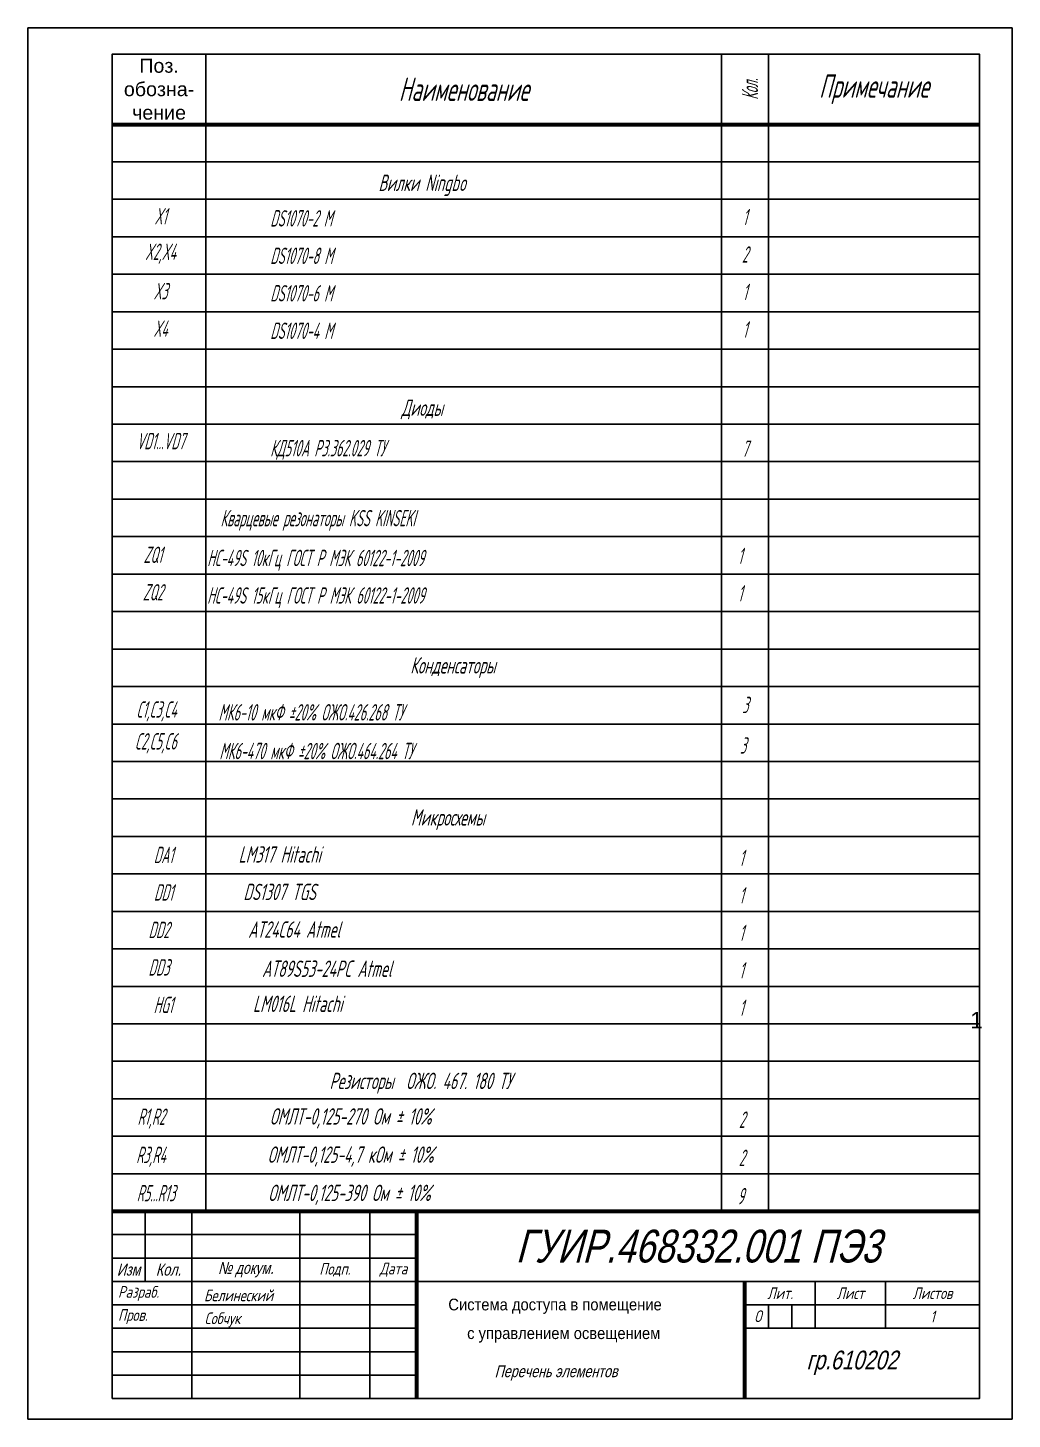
# Model space of a CAD drawing. Header units: millimetres. Extents: x 4478846 to 4492776, y 3796523 to 3799112.
# Drawn here: x 4488478.2 to 4488688.2, y 3797336 to 3797633 of the extents above; entities that cross this region are included whole.
import ezdxf
from ezdxf.enums import TextEntityAlignment as Align

# ---------------------------------------------------------------- set-up
doc = ezdxf.new("R2010")
doc.units = ezdxf.units.MM
doc.layers.get('0').update_dxf_attribs({"lineweight": 25})
doc.layers.add('Title', color=7, linetype='Continuous')
doc.layers.add('Текст', color=4, linetype='Continuous')
doc.styles.add('35', font='gostw.shx', dxfattribs={"width": 0.65, "oblique": 15, "height": 3.5})
doc.styles.add('5', font='gostw.shx', dxfattribs={"width": 0.75, "oblique": 15, "height": 5})
doc.styles.add('ESKD', font='standarteskd.shx', dxfattribs={"width": 0.8, "oblique": 15})
doc.styles.get("Standard").update_dxf_attribs({"font": 'arial.ttf'})
doc.styles.add('стиль1', font='romans.shx', dxfattribs={"width": 0.75, "oblique": 15, "height": 3.5})

msp = doc.modelspace()

# ---------------------------------------------------------------- linework, layer by layer
for p, q in [((4488478.20543, 3797633.03985), (4488478.20543, 3797336.03985)), ((4488688.20543, 3797336.03985), (4488688.20543, 3797633.03985)), ((4488516.20332, 3797627.43186), (4488516.20332, 3797380.43186)), ((4488626.20332, 3797380.43186), (4488626.20332, 3797627.43186)), ((4488636.20332, 3797380.43186), (4488636.20332, 3797627.43186)), ((4488496.20332, 3797604.43186), (4488681.20332, 3797604.43186)), ((4488496.20332, 3797596.43186), (4488681.20332, 3797596.43186)), ((4488496.20332, 3797588.43186), (4488681.20332, 3797588.43186)), ((4488496.20332, 3797580.43186), (4488681.20332, 3797580.43186)), ((4488496.20332, 3797572.43186), (4488681.20332, 3797572.43186)), ((4488496.20332, 3797564.43186), (4488681.20332, 3797564.43186)), ((4488496.20332, 3797556.43186), (4488681.20332, 3797556.43186)), ((4488496.20332, 3797548.43186), (4488681.20332, 3797548.43186)), ((4488496.20332, 3797540.43186), (4488681.20332, 3797540.43186)), ((4488496.20332, 3797532.43186), (4488681.20332, 3797532.43186)), ((4488496.20332, 3797524.43186), (4488681.20332, 3797524.43186)), ((4488496.20332, 3797516.43186), (4488681.20332, 3797516.43186)), ((4488496.20332, 3797508.43186), (4488681.20332, 3797508.43186)), ((4488496.20332, 3797500.43186), (4488681.20332, 3797500.43186)), ((4488496.20332, 3797492.43186), (4488681.20332, 3797492.43186)), ((4488496.20332, 3797484.43186), (4488681.20332, 3797484.43186)), ((4488496.20332, 3797476.43186), (4488681.20332, 3797476.43186)), ((4488496.20332, 3797476.43186), (4488681.20332, 3797476.43186)), ((4488496.20332, 3797468.43186), (4488681.20332, 3797468.43186)), ((4488496.20332, 3797460.43186), (4488681.20332, 3797460.43186)), ((4488496.20332, 3797452.43186), (4488681.20332, 3797452.43186)), ((4488496.20332, 3797444.43186), (4488681.20332, 3797444.43186)), ((4488496.20332, 3797436.43186), (4488681.20332, 3797436.43186)), ((4488496.20332, 3797428.43186), (4488681.20332, 3797428.43186)), ((4488496.20332, 3797420.43186), (4488681.20332, 3797420.43186)), ((4488496.20332, 3797412.43186), (4488681.20332, 3797412.43186)), ((4488496.20332, 3797404.43186), (4488681.20332, 3797404.43186)), ((4488496.20332, 3797396.43186), (4488681.20332, 3797396.43186)), ((4488496.20332, 3797388.43186), (4488681.20332, 3797388.43186)), ((4488496.20332, 3797340.43186), (4488496.20332, 3797340.43186))]:
    msp.add_line(p, q)
at = {"lineweight": 60}
for p, q in [((4488496.20332, 3797612.43186), (4488681.20332, 3797612.43186)), ((4488496.20332, 3797380.43186), (4488681.20332, 3797380.43186)), ((4488561.20332, 3797340.43186), (4488561.20332, 3797380.43186)), ((4488631.20332, 3797340.43186), (4488631.20332, 3797365.43186))]:
    msp.add_line(p, q, dxfattribs=at)
msp.add_lwpolyline([(4488496.20332, 3797340.43186), (4488681.20332, 3797340.43186), (4488681.20332, 3797627.43186), (4488496.20332, 3797627.43186)], close=True)
at = {"layer": 'Title'}
for p, q in [((4488496.20332, 3797375.43186), (4488561.20332, 3797375.43186)), ((4488496.20332, 3797350.43186), (4488561.20332, 3797350.43186)), ((4488496.20332, 3797345.43186), (4488561.20332, 3797345.43186))]:
    msp.add_line(p, q, dxfattribs=at)
at = {"layer": 'Текст', "color": 7, "true_color": 0xffffff}
for p, q in [((4488688.20543, 3797633.03985), (4488478.20543, 3797633.03985)), ((4488478.20543, 3797336.03985), (4488688.20543, 3797336.03985))]:
    msp.add_line(p, q, dxfattribs=at)
at = {"layer": 'Текст', "color": 7}
for p, q in [((4488503.20332, 3797380.43186), (4488503.20332, 3797365.43186)), ((4488513.20332, 3797380.43186), (4488513.20332, 3797340.43186)), ((4488536.20332, 3797380.43186), (4488536.20332, 3797340.43186)), ((4488551.20332, 3797340.43186), (4488551.20332, 3797380.43186)), ((4488496.20332, 3797370.43186), (4488561.20332, 3797370.43186)), ((4488496.20332, 3797365.43186), (4488681.20332, 3797365.43186)), ((4488646.20332, 3797355.43186), (4488646.20332, 3797365.43186)), ((4488661.20332, 3797365.43186), (4488661.20332, 3797355.43186)), ((4488496.20332, 3797360.43186), (4488561.20332, 3797360.43186)), ((4488631.20332, 3797360.43186), (4488681.20332, 3797360.43186)), ((4488636.20332, 3797360.43186), (4488636.20332, 3797355.43186)), ((4488641.20332, 3797355.43186), (4488641.20332, 3797360.43186)), ((4488496.20332, 3797355.43186), (4488561.20332, 3797355.43186)), ((4488631.20332, 3797355.43186), (4488681.20332, 3797355.43186))]:
    msp.add_line(p, q, dxfattribs=at)

# ---------------------------------------------------------------- texts
at = {"style": '35', "oblique": 15, "width": 0.75}
for s, p in [('Вилки Ningbo', (4488562.32967, 3797598.20198)), ('Диоды', (4488562.32967, 3797550.20198)), ('Конденсаторы', (4488568.88224, 3797495.20412)), ('Микросхемы', (4488567.81031, 3797462.7403)), ('LM317 Hitachi', (4488531.91708, 3797454.83711)), ('DS1307 TGS', (4488531.91708, 3797446.83711)), ('АТ24С64 Atmel', (4488535.04824, 3797438.81351)), ('АТ89S53-24PC Atmel', (4488542.00935, 3797430.44062)), ('LM016L Hitachi', (4488535.7662, 3797422.95385)), ('Резисторы  ОЖО. 467. 180 ТУ ', (4488562.68267, 3797406.49395)), ('ОМЛТ-0,125-270 Ом %%P 10%%%', (4488547.09315, 3797398.91382)), ('ОМЛТ-0,125-4,7 кОм %%P 10%%%', (4488547.05647, 3797390.75731)), ('ОМЛТ-0,125-390 Ом %%P 10%%%', (4488546.81805, 3797382.59278))]:
    msp.add_text(s, height=3.5, dxfattribs=at).set_placement(p, align=Align.CENTER)
at = {"color": 0, "width": 0.9}
for s, p in [('Система доступа в помещение', (4488567.91477, 3797359.265)), ('с управлением освещением', (4488571.9323, 3797353.14334))]:
    msp.add_text(s, height=2.5, dxfattribs=at).set_placement(p)
for s, insert, char_height, width, attachment_point, style in [('Наименование', (4488571.20332, 3797619.93186), 5, 110, 5, '5'), ('Примечание', (4488658.70332, 3797619.93186), 5, 45, 5, '5'), ('X1', (4488506.51082, 3797592.82646), 3.5, 20, 5, '35'), ('DS1070-2 M ', (4488529.91722, 3797594.12255), 3.5, 74.5336221, 1, '35'), ('1', (4488631.18468, 3797592.65929), 3.5, 10, 5, '35'), ('X2,X4', (4488506.51082, 3797584.82646), 3.5, 20, 5, '35'), ('DS1070-8 M', (4488529.91722, 3797586.12255), 3.5, 74.5336221, 1, '35'), ('2', (4488631.18468, 3797584.65929), 3.5, 10, 5, '35'), ('X3', (4488506.51082, 3797576.82646), 3.5, 20, 5, '35'), ('DS1070-6 M', (4488529.91722, 3797578.12255), 3.5, 74.5336221, 1, '35'), ('1', (4488631.18468, 3797576.65929), 3.5, 10, 5, '35'), ('X4', (4488506.51082, 3797568.82646), 3.5, 20, 5, '35'), ('DS1070-4 M', (4488529.91722, 3797570.12255), 3.5, 74.5336221, 1, '35'), ('1', (4488631.18468, 3797568.65929), 3.5, 10, 5, '35'), ('VD1...VD7', (4488506.51082, 3797544.82646), 3.5, 20, 5, '35'), ('КД510А Р3.362.029 ТУ', (4488529.91722, 3797545.06807), 3.5, 74.5336221, 1, '35'), ('7', (4488631.18468, 3797543.19385), 3.5, 10, 5, '35'), ('Кварцевые резонаторы KSS KINSEKI', (4488519.30828, 3797530.12514), 3.5, 111.3341484, 1, '35'), ('ZQ1', (4488504.86042, 3797520.54715), 3.5, 20, 5, '35'), (' НС-49S 10кГц ГОСТ Р МЭК 60122-1-2009', (4488515.29445, 3797521.61981), 3.5, 110.9088702, 1, '35'), ('1', (4488630.14907, 3797520.32493), 3.5, 10, 5, '35'), ('ZQ2', (4488504.86042, 3797512.54715), 3.5, 20, 5, '35'), (' НС-49S 15кГц ГОСТ Р МЭК 60122-1-2009', (4488515.29445, 3797513.61981), 3.5, 110.9088702, 1, '35'), ('1', (4488630.14907, 3797512.32493), 3.5, 10, 5, '35'), ('3', (4488631.25309, 3797488.50296), 3.5, 10, 5, '35'), ('C1,С3,С4', (4488505.63379, 3797487.12055), 3.5, 20, 5, '35'), ('C2,С5,С6', (4488505.47108, 3797480.32256), 3.5, 20, 5, '35'), ('3', (4488630.77449, 3797479.85345), 3.5, 10, 5, '35'), ('DA1', (4488507.14421, 3797456.47506), 3.5, 20, 5, '35'), ('1', (4488630.42985, 3797455.85651), 3.5, 10, 5, '35'), ('DD1', (4488507.14421, 3797448.47506), 3.5, 20, 5, '35'), ('1', (4488630.42985, 3797447.85651), 3.5, 10, 5, '35'), ('DD2', (4488506.14421, 3797440.47506), 3.5, 20, 5, '35'), ('1', (4488630.42985, 3797439.85651), 3.5, 10, 5, '35'), ('DD3', (4488506.14421, 3797432.47506), 3.5, 20, 5, '35'), ('1', (4488630.42985, 3797431.85651), 3.5, 10, 5, '35'), ('НG1', (4488507.0768, 3797424.46764), 3.5, 20, 5, '35'), ('1', (4488630.42985, 3797423.85651), 3.5, 10, 5, '35'), ('R1,R2', (4488504.51119, 3797400.20331), 3.5, 20, 5, '35'), ('2', (4488630.53816, 3797399.97886), 3.5, 10, 5, '35'), ('R3,R4', (4488504.47451, 3797392.0468), 3.5, 20, 5, '35'), ('2', (4488630.50147, 3797391.82235), 3.5, 10, 5, '35'), ('R5...R13', (4488505.52571, 3797384.28909), 3.5, 20, 5, '35'), ('9', (4488630.26306, 3797383.65782), 3.5, 10, 5, '35')]:
    msp.add_mtext(s, dxfattribs=dict(insert=insert, char_height=char_height, width=width, attachment_point=attachment_point, style=style))
at = {"insert": (4488632.27028, 3797619.93186), "char_height": 3.5, "width": 10, "attachment_point": 5, "rotation": 90, "style": '35'}
msp.add_mtext('Кол.', dxfattribs=at)
at = {"char_height": 3.5, "attachment_point": 1, "style": '35'}
for s, width, insert in [('МК6-10 мкФ %%P20% ОЖО.426.268 ТУ', 74.0476611, (4488518.86924, 3797488.67619)), ('МК6-470 мкФ %%P20% ОЖО.464.264 ТУ', 77.1767396, (4488519.06192, 3797480.4137))]:
    msp.add_mtext_dynamic_manual_height_columns(s, width=width, gutter_width=50, heights=[0], dxfattribs=dict(at, insert=insert))
at = {"color": 7, "insert": (4488644.31871, 3797350.66571), "char_height": 4, "attachment_point": 1, "style": 'ESKD'}
msp.add_mtext_dynamic_manual_height_columns('гр.610202', width=28.8781576, gutter_width=20, heights=[0], dxfattribs=at)
at = {"color": 0, "insert": (4488577.80711, 3797347.50295), "char_height": 2.5, "attachment_point": 1, "style": 'ESKD'}
msp.add_mtext_dynamic_manual_height_columns('Перечень элементов', width=52.599812, gutter_width=21.35697, heights=[0], dxfattribs=at)
at = {"layer": 'Title', "attachment_point": 5}
for s, insert, char_height, width in [('Поз.\\Pобозна-\\Pчение', (4488506.20332, 3797619.93186), 3, 20), ('1', (4488680.60279, 3797421.21905), 3.5, 10)]:
    msp.add_mtext(s, dxfattribs=dict(at, insert=insert, char_height=char_height, width=width))
at = {"layer": 'Title', "insert": (4488621.20332, 3797372.93186), "char_height": 7, "width": 120, "attachment_point": 5, "style": 'ESKD'}
msp.add_mtext('ГУИР.468332.001 ПЭ3', dxfattribs=at)
at = {"layer": 'Текст', "color": 7, "style": 'стиль1', "oblique": 15, "width": 0.75}
for s, p in [('Белинеский', (4488515.78783, 3797361.22)), ('Собчук', (4488515.9144, 3797356.32936))]:
    msp.add_text(s, height=2.5, dxfattribs=at).set_placement(p)
at = {"layer": 'Текст', "color": 7, "char_height": 2.5}
for s, insert, width, attachment_point, style in [('Изм', (4488499.70332, 3797367.93186), 7, 5, 'ESKD'), ('Кол.', (4488508.20332, 3797367.93186), 10, 5, 'ESKD'), ('{\\fArial|b0|i0|c204|p34;№} докум.', (4488524.70332, 3797367.93186), 23, 5, 'ESKD'), ('Подп.', (4488543.70332, 3797367.93186), 15, 5, 'стиль1'), ('Дата', (4488556.20332, 3797367.93186), 10, 5, 'стиль1'), (' Разраб.', (4488496.20332, 3797362.87218), 17, 4, 'стиль1'), ('Лит.', (4488638.70332, 3797362.93186), 15, 5, 'стиль1'), ('Лист', (4488653.70332, 3797362.93186), 15, 5, 'стиль1'), ('Листов', (4488671.20332, 3797362.93186), 20, 5, 'стиль1'), (' Пров.', (4488496.20332, 3797357.93186), 17, 4, 'стиль1'), ('О', (4488633.9519, 3797358.01795), 20, 5, 'стиль1'), ('1', (4488671.20332, 3797357.93186), 20, 5, 'стиль1')]:
    msp.add_mtext(s, dxfattribs=dict(at, insert=insert, width=width, attachment_point=attachment_point, style=style))

doc.saveas('drawing.dxf')
